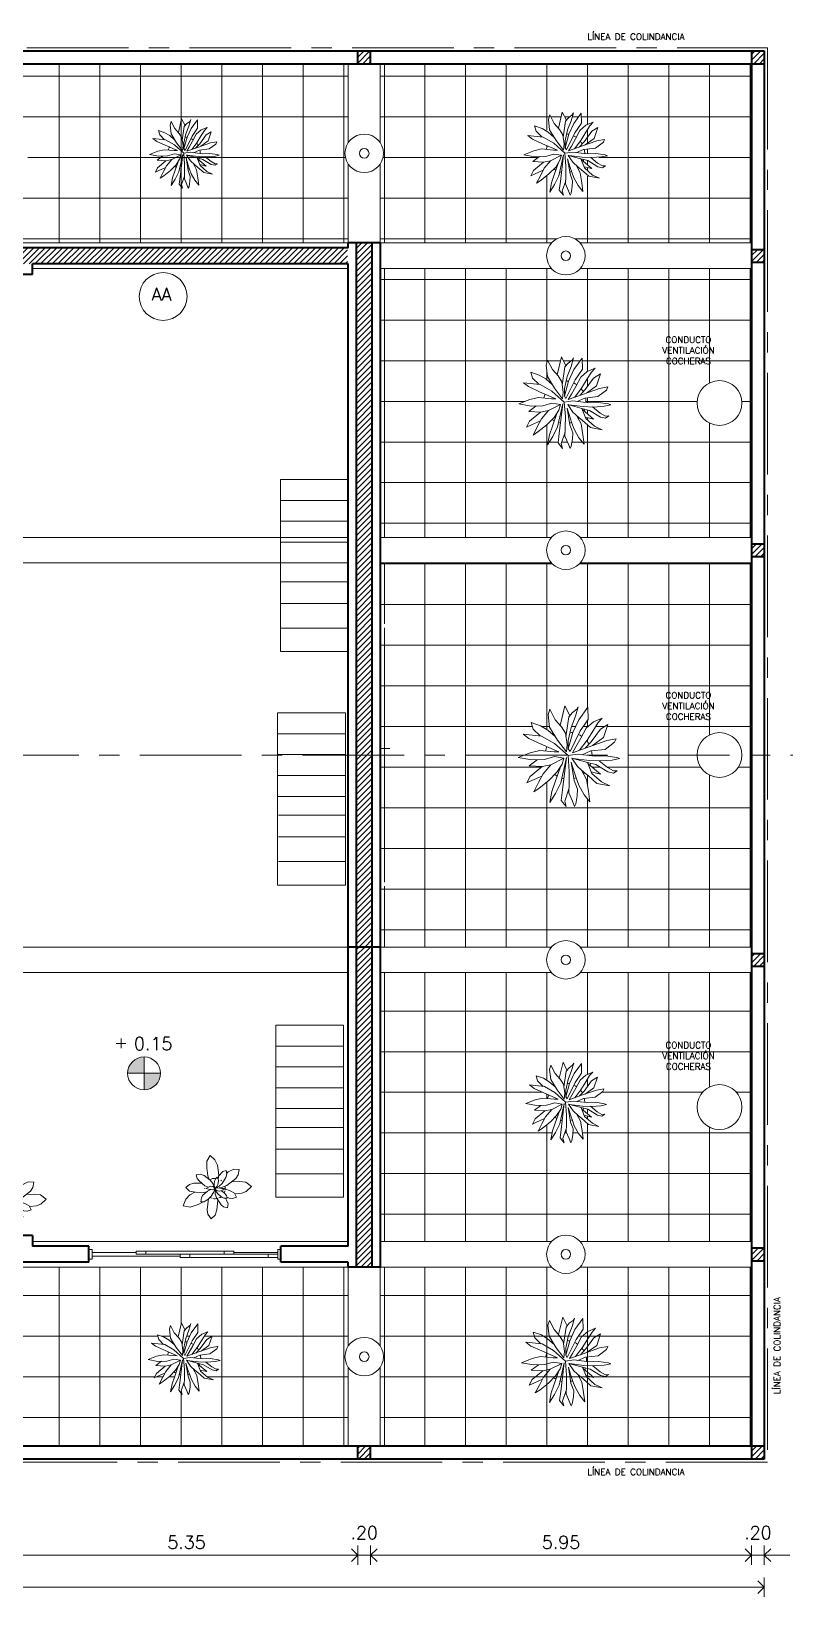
# Model space of a CAD drawing. Extents: x 1018 to 1352, y -109 to 184.
# Drawn here: x 1063.2 to 1075.09, y 104.59 to 129.05 of the extents above; entities that cross this region are included whole.
import ezdxf

# ---------------------------------------------------------------- set-up
doc = ezdxf.new("R2010")
doc.units = 0
doc.header["$LTSCALE"] = 0.5
doc.linetypes.add('CENTER', pattern=[50.8, 31.75, -6.35, 6.35, -6.35])
doc.layers.get('0').update_dxf_attribs({"linetype": 'CONTINUOUS'})
doc.layers.get('Defpoints').update_dxf_attribs({"linetype": 'CONTINUOUS'})
for name, color, linetype, lineweight in [('Acotaciones', 9, 'CONTINUOUS', 9), ('Carpintería', 55, 'CONTINUOUS', 20), ('Detalles .05', 243, 'CONTINUOUS', 5), ('Detalles 01', 8, 'CONTINUOUS', 9), ('Equipamiento fijo', 31, 'CONTINUOUS', 13), ('Muros corte', 7, 'CONTINUOUS', 40), ('Pisos', 252, 'CONTINUOUS', 18), ('Punta 01', 6, 'CONTINUOUS', 9), ('Punta 015', 64, 'CONTINUOUS', 13), ('Punta 02', 11, 'CONTINUOUS', 20), ('Tratamiento pisos', 251, 'CONTINUOUS', 9), ('Vidrios', 147, 'CONTINUOUS', 13)]:
    doc.layers.add(name, color=color, linetype=linetype, lineweight=lineweight)
doc.styles.add('Texto 1 mm', font='simplex.shx', dxfattribs={"height": 0.1})
doc.styles.add('Texto 2 mm', font='simplex.shx', dxfattribs={"height": 0.2})
doc.dimstyles.new('Primera línea', dxfattribs={"dimscale": 0, "dimtxt": 0.2, "dimasz": 0.2, "dimexe": 0.15, "dimexo": 0, "dimgap": 0.1, "dimtad": 1, "dimzin": 4, "dimdsep": 46, "dimtxsty": 'Texto 2 mm', "dimblk": 'OPEN90', "dimcen": 2.5, "dimclrd": 256, "dimclre": 256, "dimclrt": 256, "dimadec": 0, "dimazin": 0, "dimtfac": 1, "dimtmove": 2, "dimatfit": 3, "dimldrblk": 'OPEN90', "dimfxl": 1, "dimtolj": 1, "dimtzin": 0, "dimlwd": -1, "dimlwe": -1, "dimarcsym": 0})
doc.dimstyles.new('Segunda línea', dxfattribs={"dimscale": 0, "dimtxt": 0.2, "dimasz": 0.2, "dimexe": 0.15, "dimexo": 0.5, "dimgap": 0.1, "dimtad": 1, "dimzin": 4, "dimdsep": 46, "dimtxsty": 'Texto 2 mm', "dimblk": 'OPEN90', "dimcen": 2.5, "dimclrd": 256, "dimclre": 256, "dimclrt": 256, "dimadec": 0, "dimazin": 0, "dimtfac": 1, "dimtmove": 2, "dimatfit": 3, "dimldrblk": 'OPEN90', "dimfxl": 1, "dimtolj": 1, "dimtzin": 0, "dimlwd": -1, "dimlwe": -1, "dimarcsym": 0})
pattern_1 = [(0, (10.8031, -2.4661), (0, 0.635), []), (90, (10.8031, -2.4661), (-0.635, 4e-17), [])]
pattern_2 = [(45, (10.88055, -3.54249), (-0.0449012806, 0.0449012806), [])]
pattern_3 = [(0, (10.8031, -2.4661), (1e-16, 0.635), []), (90, (10.8031, -2.4661), (-0.635, 2e-16), [])]

# ---------------------------------------------------------------- blocks, each defined once
blk = doc.blocks.new('_Open90')
at = {"color": 0, "linetype": 'ByBlock', "lineweight": -2}
for p, q in [((0, 0), (-1, 0)), ((-0.5, 0.5), (0, 0)), ((0, 0), (-0.5, -0.5))]:
    blk.add_line(p, q, dxfattribs=at)
blk = doc.blocks.new('*D204')
at = {"layer": 'Acotaciones', "transparency": 16777216}
for p, q in [((1062.949, 105.389), (1062.949, 105.089)), ((1063.149, 105.239), (1068.099, 105.239)), ((1068.299, 105.389), (1068.299, 105.089))]:
    blk.add_line(p, q, dxfattribs=at)
at = {"layer": 'Defpoints', "color": 0, "transparency": 16777216}
for p in [(1062.949, 105.389), (1068.299, 105.389), (1068.299, 105.239)]:
    blk.add_point(p, dxfattribs=at)
at = {"layer": 'Acotaciones', "transparency": 16777216, "xscale": 0.2, "yscale": 0.2, "zscale": 0.2, "rotation": 180}
blk.add_blockref('_Open90', (1062.949, 105.239), dxfattribs=at)
at = {"layer": 'Acotaciones', "transparency": 16777216, "xscale": 0.2, "yscale": 0.2, "zscale": 0.2}
blk.add_blockref('_Open90', (1068.299, 105.239), dxfattribs=at)
at = {"layer": 'Acotaciones', "transparency": 16777216, "insert": (1065.624, 105.439), "char_height": 0.2, "attachment_point": 5, "style": 'Texto 2 mm'}
blk.add_mtext('\\A1;5.35', dxfattribs=at)
blk = doc.blocks.new('*D205')
at = {"layer": 'Acotaciones', "transparency": 16777216}
for p, q in [((1068.499, 105.389), (1068.499, 105.089)), ((1068.699, 105.239), (1074.249, 105.239)), ((1074.449, 105.389), (1074.449, 105.089))]:
    blk.add_line(p, q, dxfattribs=at)
at = {"layer": 'Defpoints', "color": 0, "transparency": 16777216}
for p in [(1068.499, 105.389), (1074.449, 105.389), (1074.449, 105.239)]:
    blk.add_point(p, dxfattribs=at)
at = {"layer": 'Acotaciones', "transparency": 16777216, "xscale": 0.2, "yscale": 0.2, "zscale": 0.2, "rotation": 180}
blk.add_blockref('_Open90', (1068.499, 105.239), dxfattribs=at)
at = {"layer": 'Acotaciones', "transparency": 16777216, "xscale": 0.2, "yscale": 0.2, "zscale": 0.2}
blk.add_blockref('_Open90', (1074.449, 105.239), dxfattribs=at)
at = {"layer": 'Acotaciones', "transparency": 16777216, "insert": (1071.474, 105.439), "char_height": 0.2, "attachment_point": 5, "style": 'Texto 2 mm'}
blk.add_mtext('\\A1;5.95', dxfattribs=at)
blk = doc.blocks.new('*D207')
at = {"layer": 'Acotaciones', "transparency": 16777216}
for p, q in [((1032.649, 104.889), (1032.649, 104.589)), ((1032.849, 104.739), (1074.449, 104.739)), ((1074.649, 104.889), (1074.649, 104.589))]:
    blk.add_line(p, q, dxfattribs=at)
at = {"layer": 'Defpoints', "color": 0, "transparency": 16777216}
for p in [(1032.649, 105.389), (1074.649, 105.389), (1074.649, 104.739)]:
    blk.add_point(p, dxfattribs=at)
at = {"layer": 'Acotaciones', "transparency": 16777216, "xscale": 0.2, "yscale": 0.2, "zscale": 0.2, "rotation": 180}
blk.add_blockref('_Open90', (1032.649, 104.739), dxfattribs=at)
at = {"layer": 'Acotaciones', "transparency": 16777216, "xscale": 0.2, "yscale": 0.2, "zscale": 0.2}
blk.add_blockref('_Open90', (1074.649, 104.739), dxfattribs=at)
at = {"layer": 'Acotaciones', "transparency": 16777216, "insert": (1053.649, 104.939), "char_height": 0.2, "attachment_point": 5, "style": 'Texto 2 mm'}
blk.add_mtext('\\A1;42.00', dxfattribs=at)
blk = doc.blocks.new('Planta 1')
for p, q in [((-0.039, 0.64), (-0.099, 0.388)), ((0.024, 0.515), (-0.039, 0.64)), ((0.132, 0.627), (0.097, 0.506)), ((0.113, 0.595), (0.132, 0.627)), ((0.137, 0.461), (0.254, 0.622)), ((0.254, 0.622), (0.257, 0.466)), ((-0.35, 0.384), (-0.47, 0.424)), ((-0.47, 0.424), (-0.446, 0.342)), ((-0.233, 0.595), (-0.254, 0.525)), ((-0.254, 0.525), (-0.236, 0.364)), ((-0.166, 0.461), (-0.233, 0.595)), ((-0.084, 0.372), (-0.166, 0.461)), ((-0.027, 0.244), (0.009, 0.498)), ((0.009, 0.498), (0.057, 0.553)), ((0.097, 0.506), (0.041, 0.362)), ((0.057, 0.553), (0.113, 0.595)), ((0.063, 0.299), (0.137, 0.461)), ((0.257, 0.466), (0.156, 0.317)), ((0.326, 0.436), (0.233, 0.354)), ((0.438, 0.481), (0.326, 0.436)), ((0.326, 0.329), (0.387, 0.426)), ((0.387, 0.426), (0.438, 0.481)), ((0.512, 0.401), (0.416, 0.342)), ((0.456, 0.232), (0.512, 0.401)), ((-0.337, 0.252), (-0.574, 0.277)), ((-0.574, 0.277), (-0.502, 0.222)), ((-0.502, 0.222), (-0.345, 0.15)), ((-0.446, 0.342), (-0.358, 0.254)), ((-0.259, 0.329), (-0.35, 0.384)), ((-0.172, 0.158), (-0.337, 0.252)), ((-0.164, 0.246), (-0.259, 0.329)), ((-0.236, 0.364), (-0.134, 0.198)), ((-0.033, 0.287), (-0.084, 0.372)), ((-0.012, 0.145), (-0.033, 0.287)), ((0.041, 0.362), (0.004, 0.193)), ((0.004, 0.087), (0.063, 0.299)), ((0.156, 0.317), (0.026, 0.055)), ((0.164, 0.225), (0.102, 0.113)), ((0.233, 0.354), (0.164, 0.225)), ((0.246, 0.198), (0.326, 0.329)), ((0.416, 0.342), (0.297, 0.18)), ((0.315, 0.131), (0.456, 0.232)), ((0.616, 0.217), (0.496, 0.195)), ((0.597, 0.173), (0.616, 0.217)), ((-0.483, 0.039), (-0.637, -0.021)), ((-0.361, 0.068), (-0.483, 0.039)), ((-0.177, 0.051), (-0.361, 0.068)), ((-0.345, 0.15), (-0.116, 0.05)), ((-0.116, 0.05), (-0.177, 0.051)), ((0.002, 0.002), (-0.172, 0.158)), ((-0.134, 0.198), (-0.021, 0.051)), ((-0.021, 0.051), (-0.012, 0.145)), ((0.002, 0.002), (0.121, 0.019)), ((0.017, -0.2), (0.002, 0.002)), ((0.004, 0.193), (0.004, 0.087)), ((0.026, 0.055), (0.004, 0.087)), ((0.102, 0.113), (0.058, 0.039)), ((0.257, 0.111), (0.058, 0.039)), ((0.121, 0.019), (0.347, -0.006)), ((0.149, 0.072), (0.246, 0.198)), ((0.182, 0.012), (0.291, 0.061)), ((0.297, 0.18), (0.22, 0.096)), ((0.496, 0.195), (0.257, 0.111)), ((0.291, 0.061), (0.475, 0.081)), ((0.475, 0.081), (0.597, 0.173)), ((-0.637, -0.021), (-0.464, -0.053)), ((-0.394, -0.051), (-0.496, -0.128)), ((-0.496, -0.128), (-0.331, -0.138)), ((-0.331, -0.138), (-0.486, -0.267)), ((-0.464, -0.053), (-0.302, -0.048)), ((-0.331, -0.138), (-0.22, -0.115)), ((-0.22, -0.115), (-0.318, -0.232)), ((-0.302, -0.048), (-0.172, -0.011)), ((-0.053, -0.03), (-0.22, -0.115)), ((-0.172, -0.011), (-0.053, -0.03)), ((-0.097, -0.141), (-0.164, -0.334)), ((-0.142, -0.212), (-0.076, -0.108)), ((-0.092, -0.346), (-0.019, -0.022)), ((-0.076, -0.108), (-0.053, -0.03)), ((-0.068, -0.438), (-0.019, -0.022)), ((0.015, -0.354), (0.017, -0.2)), ((0.043, -0.084), (0.081, -0.319)), ((0.084, -0.22), (0.043, -0.084)), ((0.051, -0.031), (0.249, -0.086)), ((0.124, -0.138), (0.051, -0.031)), ((0.27, -0.061), (0.062, -0.034)), ((0.209, -0.215), (0.124, -0.138)), ((0.174, -0.184), (0.238, -0.304)), ((0.249, -0.086), (0.307, -0.227)), ((0.358, -0.113), (0.249, -0.086)), ((0.257, -0.103), (0.416, -0.237)), ((0.414, -0.066), (0.27, -0.061)), ((0.347, -0.006), (0.48, -0.001)), ((0.512, -0.207), (0.358, -0.113)), ((0.401, -0.065), (0.507, -0.153)), ((0.566, -0.056), (0.414, -0.066)), ((0.48, -0.001), (0.627, -0.023)), ((0.507, -0.153), (0.584, -0.195)), ((0.659, -0.036), (0.566, -0.056)), ((0.584, -0.195), (0.629, -0.192)), ((0.629, -0.192), (0.584, -0.222)), ((0.627, -0.023), (0.659, -0.036)), ((-0.486, -0.267), (-0.528, -0.349)), ((-0.528, -0.349), (-0.462, -0.317)), ((-0.462, -0.317), (-0.334, -0.262)), ((-0.374, -0.336), (-0.438, -0.461)), ((-0.318, -0.232), (-0.374, -0.336)), ((-0.369, -0.416), (-0.246, -0.317)), ((-0.246, -0.317), (-0.142, -0.212)), ((-0.164, -0.334), (-0.206, -0.458)), ((-0.161, -0.483), (-0.092, -0.346)), ((0.012, -0.475), (0.015, -0.354)), ((0.081, -0.319), (0.121, -0.428)), ((0.11, -0.294), (0.084, -0.22)), ((0.14, -0.379), (0.11, -0.294)), ((0.209, -0.5), (0.14, -0.379)), ((0.259, -0.254), (0.209, -0.215)), ((0.238, -0.304), (0.265, -0.456)), ((0.371, -0.356), (0.259, -0.254)), ((0.416, -0.237), (0.299, -0.208)), ((0.307, -0.227), (0.43, -0.336)), ((0.536, -0.386), (0.371, -0.356)), ((0.43, -0.336), (0.536, -0.386)), ((0.584, -0.222), (0.512, -0.207)), ((-0.438, -0.461), (-0.369, -0.416)), ((-0.206, -0.458), (-0.233, -0.6)), ((-0.233, -0.6), (-0.161, -0.483)), ((-0.086, -0.572), (-0.068, -0.438)), ((-0.023, -0.649), (-0.086, -0.572)), ((0.013, -0.425), (-0.041, -0.58)), ((-0.041, -0.58), (-0.023, -0.649)), ((0.057, -0.582), (0.012, -0.475)), ((0.084, -0.649), (0.057, -0.582)), ((0.116, -0.515), (0.1, -0.617)), ((0.121, -0.428), (0.116, -0.515)), ((0.281, -0.59), (0.209, -0.5)), ((0.265, -0.456), (0.281, -0.59)), ((0.1, -0.617), (0.084, -0.649))]:
    blk.add_line(p, q)
at = {"layer": 'Detalles .05'}
for start, end in [(125.0386, 125.0807), (79.6774, 86.207), (55.7777, 65.1238), (157.2574, 168.4231), (29.6412, 39.1255), (359.4429, 11.7162), (335.4998, 341.0401), (233.5733, 240.8096), (253.2847, 258.683), (283.2227, 289.1148), (309.5647, 313.1025)]:
    blk.add_arc((0.008, 0.001), 0.3, start, end, dxfattribs=at)
blk = doc.blocks.new('Plant1')
for p, q in [((-4.94, 10.5), (-5.47, 8.7)), ((-5.47, 8.7), (-5.1, 7.19)), ((-3.11, 9.8), (-4.94, 10.5)), ((-1.65, 8.27), (-3.11, 9.8)), ((-0.15, 4.91), (-1.65, 8.27)), ((1.24, 11.02), (-0.18, 7.33)), ((2.94, 14.02), (1.24, 11.02)), ((5.75, 15.65), (2.94, 14.02)), ((4.8, 4.93), (6.67, 9.74)), ((6.8, 12.64), (5.75, 15.65)), ((6.67, 9.74), (6.8, 12.64)), ((-15.39, 2.27), (-18.09, -0.04)), ((-12.63, 3.17), (-15.39, 2.27)), ((-9.66, 3.14), (-12.63, 3.17)), ((-10.15, 7.82), (-12.56, 7.25)), ((-12.56, 7.25), (-11.81, 4.91)), ((-11.81, 4.91), (-9.42, 2.94)), ((-8.01, 7.41), (-10.15, 7.82)), ((-9.42, 2.94), (-5.88, 0.9)), ((-4.41, 5.37), (-8.01, 7.41)), ((-3.93, 0.56), (-7.13, -0.21)), ((-5.88, 0.9), (-4.34, 0.46)), ((-5.1, 7.19), (-3.73, 3.58)), ((-2.06, 0.5), (-3.93, 0.56)), ((-2.48, 2.2), (-3.75, 2.12)), ((-3.75, 2.12), (-2.91, 1.21)), ((-3.73, 3.58), (-2.59, 2.19)), ((-2.91, 1.21), (-1.29, 0)), ((-1.34, 2), (-2.48, 2.2)), ((-1.9, 0.46), (-2.06, 0.5)), ((-0.39, 1.34), (-1.34, 2)), ((-0.56, -0.12), (-0.19, 0)), ((-0.12, 0.81), (-0.39, 1.34)), ((-0.18, 7.33), (-0.36, 5.38)), ((-0.19, 0), (-0.12, 0.06)), ((0.25, 2.69), (-0.15, 4.91)), ((-0.06, 0.25), (-0.12, 0.81)), ((-0.12, 0.06), (-0.06, 0.25)), ((-0.11, 0.67), (0.06, 0.81)), ((0.06, 0.81), (0.25, 2.69)), ((0.31, 1.31), (0.12, 0.38)), ((0.12, 0.38), (0.19, 0.25)), ((0.19, 0.25), (0.38, 0.19)), ((0.73, 2.26), (0.31, 1.31)), ((0.38, 0.19), (1.25, 0.44)), ((0.47, 0.22), (0.69, 0)), ((0.69, 0), (2.44, 0)), ((1.6, 3.31), (0.73, 2.26)), ((1.25, 0.44), (2.18, 1.1)), ((2.74, 4.3), (1.6, 3.31)), ((2.18, 1.1), (3.4, 2.61)), ((2.44, 0), (4.43, 0.51)), ((3.75, 4.5), (2.74, 4.3)), ((3.4, 2.61), (3.75, 3.44)), ((3.75, 3.45), (4.8, 4.93)), ((3.75, 3.44), (3.75, 4.5)), ((4.43, 0.51), (7.5, 2.24)), ((7.53, 5.66), (4.58, 4.62)), ((7.5, 2.24), (8.7, 3.64)), ((9.19, 5.31), (7.53, 5.66)), ((8.7, 3.64), (9.19, 5.31)), ((8.78, 3.92), (9.84, 4.12)), ((9.84, 4.12), (12.89, 4.12)), ((13.53, 0.5), (11.66, -0.54)), ((12.89, 4.12), (15.19, 2.69)), ((15.19, 2.69), (13.53, 0.5)), ((-18.09, -0.04), (-15.37, -2.32)), ((-15.37, -2.32), (-11.22, -3.04)), ((-11.22, -3.04), (-8.38, -3)), ((-8.2, -0.91), (-9.38, -2.5)), ((-9.38, -2.5), (-7.87, -3.25)), ((-8.45, -7.47), (-9.18, -9.67)), ((-5.18, -2.97), (-8.45, -7.47)), ((-7.13, -0.21), (-8.2, -0.91)), ((-7.87, -3.25), (-5.44, -3.05)), ((-5.44, -3.05), (-3.38, -2.45)), ((-4.21, -9.77), (-1.41, -5.8)), ((-3.38, -2.45), (-1.56, -1.44)), ((-1.56, -1.44), (-0.5, -0.38)), ((-1.12, -2.44), (-1.55, -4.42)), ((-1.55, -4.42), (-1.12, -8.67)), ((-1.29, 0), (-0.56, -0.12)), ((-0.38, -0.81), (-1.12, -2.44)), ((-0.31, -0.5), (-0.59, -0.46)), ((-0.5, -0.38), (-0.5, -0.12)), ((0.06, -0.62), (-0.38, -0.81)), ((-0.26, -0.76), (-0.31, -0.5)), ((-0.19, -1.81), (-0.07, -0.68)), ((0.01, -3.25), (-0.19, -1.81)), ((0.12, -0.12), (0, -0.44)), ((0, -0.44), (0.12, -1)), ((1.03, -5.66), (0.01, -3.25)), ((0.56, -0.06), (0.12, -0.12)), ((0.12, -1), (0.45, -1.59)), ((0.45, -1.59), (1.43, -2.3)), ((1.53, -0.38), (0.56, -0.06)), ((1.72, -6.45), (1.03, -5.66)), ((1.43, -2.3), (2.56, -2.56)), ((3.06, -1.61), (1.53, -0.38)), ((3.06, -7.12), (1.72, -6.45)), ((3.19, -1.19), (2.01, -0.77)), ((2.38, -1), (2.23, -0.95)), ((2.32, -2.51), (3.05, -4.05)), ((2.39, -7.87), (2.32, -6.75)), ((4.2, -2.28), (2.38, -1)), ((2.56, -2.56), (3.88, -2.56)), ((3.05, -4.05), (3.43, -5.82)), ((3.88, -2.56), (3.06, -1.61)), ((3.43, -5.82), (3.06, -7.12)), ((6, -1.48), (3.19, -1.19)), ((3.19, -6.68), (4.04, -7.69)), ((4.04, -7.69), (5.41, -8.56)), ((6.42, -4.94), (4.2, -2.28)), ((11.66, -0.54), (6, -1.48)), ((7.5, -6.71), (6.42, -4.94)), ((7.5, -8.88), (7.5, -6.71)), ((7.5, -6.98), (10.72, -8.45)), ((9.02, -0.98), (12.56, -2.76)), ((12.56, -2.76), (15.17, -4.6)), ((13.06, -8.78), (16.61, -7.77)), ((15.17, -4.6), (16.61, -7.77)), ((-9.18, -9.67), (-8.88, -12.44)), ((-8.88, -12.44), (-6.25, -11.82)), ((-6.25, -11.82), (-4.21, -9.77)), ((-1.12, -8.67), (-0.57, -10.07)), ((-0.57, -10.07), (1, -11.56)), ((1, -11.56), (2.25, -9.87)), ((2.25, -9.87), (2.39, -7.87)), ((5.41, -8.56), (7.5, -8.88)), ((10.72, -8.45), (13.06, -8.78))]:
    blk.add_line(p, q)
for start, end in [(172.43452, 176.92959), (149.2581, 153.75318), (57.15823, 93.20406), (21.26532, 25.7604), (212.14229, 223.57709), (229.81785, 257.66371), (265.28479, 278.74986), (306.65509, 316.41797), (323.02824, 344.4965)]:
    blk.add_arc((0, 0), 5.12, start, end)

msp = doc.modelspace()

# ---------------------------------------------------------------- hatches: boundary and pattern name
at = {"layer": 'Detalles 01'}
h = msp.add_hatch(dxfattribs=at)
h.set_pattern_fill('ANSI31', color=256, scale=0.02, style=0)
h.set_pattern_definition(pattern_2)
h.paths.add_polyline_path([(1068.299, 128.739), (1068.299, 128.539), (1068.499, 128.539), (1068.499, 128.739)])
h = msp.add_hatch(dxfattribs=at)
h.set_pattern_fill('ANSI31', color=256, scale=0.02, style=0)
h.set_pattern_definition(pattern_2)
h.paths.add_polyline_path([(1074.449, 128.539), (1074.649, 128.539), (1074.649, 128.739), (1074.449, 128.739)])
h = msp.add_hatch(dxfattribs=at)
h.set_pattern_fill('ANSI31', color=256, scale=0.02, style=0)
h.set_pattern_definition(pattern_2)
h.paths.add_polyline_path([(1068.519, 125.739), (1068.279, 125.739), (1068.279, 114.739), (1068.519, 114.739)])
h = msp.add_hatch(dxfattribs=at)
h.set_pattern_fill('ANSI31', color=256, scale=0.02, style=0)
h.set_pattern_definition([(45, (1066.66415, 125.860195), (-0.0449013, 0.0449013), [])])
h.paths.add_polyline_path([(1068.14, 125.66), (1063.049, 125.66), (1063.049, 125.414), (1068.14, 125.414)])
h = msp.add_hatch(dxfattribs=at)
h.set_pattern_fill('ANSI31', color=256, scale=0.02, style=0)
h.set_pattern_definition(pattern_2)
h.paths.add_polyline_path([(1074.449, 125.439), (1074.649, 125.439), (1074.649, 125.639), (1074.449, 125.639)])
h = msp.add_hatch(dxfattribs=at)
h.set_pattern_fill('ANSI31', color=256, scale=0.02, style=0)
h.set_pattern_definition(pattern_2)
h.paths.add_polyline_path([(1074.649, 120.839), (1074.649, 121.039), (1074.449, 121.039), (1074.449, 120.839)])
h = msp.add_hatch(dxfattribs=at)
h.set_pattern_fill('ANSI31', color=256, scale=0.02, style=0)
h.set_pattern_definition(pattern_2)
h.paths.add_polyline_path([(1068.519, 114.739), (1068.279, 114.739), (1068.279, 109.739), (1068.519, 109.739)])
h = msp.add_hatch(dxfattribs=at)
h.set_pattern_fill('ANSI31', color=256, scale=0.02, style=0)
h.set_pattern_definition(pattern_2)
h.paths.add_polyline_path([(1074.649, 114.639), (1074.449, 114.639), (1074.449, 114.439), (1074.649, 114.439)])
h = msp.add_hatch(dxfattribs=at)
h.set_pattern_fill('ANSI31', color=256, scale=0.02, style=0)
h.set_pattern_definition([(45, (10.8031, -5.668977), (-0.0449012806, 0.0449012806), [])])
h.paths.add_polyline_path([(1074.649, 110.039), (1074.449, 110.039), (1074.449, 109.839), (1074.649, 109.839)])
h = msp.add_hatch(dxfattribs=at)
h.set_pattern_fill('ANSI31', color=256, scale=0.02, style=0)
h.set_pattern_definition(pattern_2)
h.paths.add_polyline_path([(1068.499, 106.939), (1068.299, 106.939), (1068.299, 106.739), (1068.499, 106.739)])
h = msp.add_hatch(dxfattribs=at)
h.set_pattern_fill('ANSI31', color=256, scale=0.02, style=0)
h.set_pattern_definition(pattern_2)
h.paths.add_polyline_path([(1074.449, 106.739), (1074.649, 106.739), (1074.649, 106.939), (1074.449, 106.939)])
at = {"layer": 'Tratamiento pisos'}
h = msp.add_hatch(dxfattribs=at)
h.set_pattern_fill('NET,_O', color=256, scale=0.2)
h.set_pattern_definition(pattern_3)
h.paths.add_polyline_path([(1063.049, 126.904), (1063.049, 125.739), (1068.149, 125.739), (1068.149, 126.973, -0.147477), (1068.099, 127.139, -0.147477), (1068.149, 127.305), (1068.149, 128.539), (1063.049, 128.539), (1063.049, 127.351, -0.213422), (1063.149, 127.127, -0.213422)])
h.paths.add_polyline_path([(1065.688, 127.371), (1065.796, 127.53), (1065.794, 127.662), (1065.696, 127.526), (1065.633, 127.391), (1065.632, 127.388, -0.058012)], flags=16)
h = msp.add_hatch(dxfattribs=at)
h.set_pattern_fill('NET,_O', color=256, scale=0.2)
h.set_pattern_definition(pattern_3)
h.paths.add_polyline_path([(1068.649, 128.539), (1068.649, 127.305, -0.147477), (1068.699, 127.139, -0.147477), (1068.649, 126.973), (1068.649, 125.739), (1071.325, 125.739, -0.447214), (1071.772, 125.739), (1074.449, 125.739), (1074.449, 128.539)])
h.paths.add_polyline_path([(1071.172, 127.396), (1071.083, 127.484), (1071.059, 127.566), (1071.297, 127.487), (1071.276, 127.669), (1071.298, 127.739), (1071.365, 127.604), (1071.433, 127.53), (1071.494, 127.784), (1071.552, 127.667), (1071.647, 127.739), (1071.665, 127.771), (1071.63, 127.649), (1071.574, 127.504), (1071.561, 127.442, -0.028046), (1071.594, 127.438), (1071.671, 127.604), (1071.789, 127.766), (1071.792, 127.551), (1071.974, 127.624), (1071.923, 127.569), (1071.861, 127.471), (1071.776, 127.33, -0.119282), (1071.837, 127.202), (1072.011, 127.221), (1072.135, 127.313), (1072.154, 127.358), (1072.033, 127.336), (1071.818, 127.26, -0.104678), (1071.843, 127.137), (1071.883, 127.133), (1072.099, 127.141), (1072.197, 127.103), (1071.962, 127.053), (1072.044, 126.985), (1072.121, 126.943), (1072.167, 126.945), (1072.098, 126.9), (1071.893, 127.025), (1071.827, 127.042, -0.024179), (1071.816, 127.015), (1071.952, 126.9), (1071.834, 126.93), (1071.842, 126.91), (1071.966, 126.8), (1072.073, 126.75), (1071.778, 126.803), (1071.799, 126.68), (1071.816, 126.545), (1071.657, 126.742), (1071.649, 126.62), (1071.625, 126.465), (1071.59, 126.552), (1071.536, 126.682), (1071.491, 126.555), (1071.51, 126.485), (1071.37, 126.653), (1071.298, 126.535), (1071.325, 126.677), (1071.368, 126.803), (1071.393, 126.876, -0.031585), (1071.361, 126.897), (1071.284, 126.82), (1071.081, 126.655), (1071.194, 126.874), (1071.067, 126.82), (1071, 126.788), (1071.043, 126.87), (1071.199, 127), (1071.032, 127.01), (1071.119, 127.075), (1070.89, 127.118), (1071.132, 127.212), (1071.244, 127.201, -0.048758), (1071.262, 127.257), (1071.185, 127.291), (1070.893, 127.425)], flags=16)
h = msp.add_hatch(dxfattribs=at)
h.set_pattern_fill('NET,_O', color=256, scale=0.2)
h.set_pattern_definition(pattern_1)
h.paths.add_polyline_path([(1068.649, 125.339), (1068.649, 121.139), (1071.325, 121.139, -0.447214), (1071.772, 121.139), (1074.449, 121.139), (1074.449, 125.339), (1071.772, 125.339, -0.447214), (1071.325, 125.339)])
h.paths.add_polyline_path([(1070.886, 123.556), (1071.126, 123.531), (1071.028, 123.628), (1071.001, 123.719), (1071.134, 123.675), (1071.235, 123.614), (1071.34, 123.523, -0.000184), (1071.34, 123.523), (1071.261, 123.653), (1071.241, 123.832), (1071.264, 123.909), (1071.338, 123.76), (1071.413, 123.679), (1071.48, 123.958), (1071.549, 123.82), (1071.586, 123.862), (1071.648, 123.909), (1071.668, 123.945), (1071.63, 123.81), (1071.568, 123.65), (1071.553, 123.582, -0.028046), (1071.59, 123.578), (1071.674, 123.76), (1071.804, 123.939), (1071.807, 123.766), (1071.695, 123.6), (1071.671, 123.552, -0.040803), (1071.718, 123.526), (1071.78, 123.642), (1071.884, 123.733), (1072.008, 123.782), (1071.952, 123.722), (1071.884, 123.614), (1071.795, 123.468), (1071.789, 123.46, -0.041407), (1071.82, 123.415), (1071.851, 123.449), (1071.984, 123.628), (1072.09, 123.694), (1072.028, 123.507), (1071.872, 123.395), (1072.073, 123.465), (1072.205, 123.49), (1072.185, 123.441), (1072.049, 123.339), (1071.857, 123.318, -0.053604), (1071.864, 123.247), (1071.907, 123.242), (1072.055, 123.248), (1072.217, 123.223), (1072.253, 123.209), (1072.149, 123.187), (1071.981, 123.176), (1071.967, 123.177), (1072.084, 123.08), (1072.17, 123.033), (1072.22, 123.036), (1072.17, 123.003), (1072.09, 123.019), (1071.919, 123.124), (1071.846, 123.142, -0.024179), (1071.834, 123.113), (1071.984, 122.986), (1071.854, 123.019), (1071.863, 122.997), (1071.999, 122.876), (1072.117, 122.821), (1071.934, 122.854), (1071.81, 122.967), (1071.758, 123.008, -0.015438), (1071.743, 122.994), (1071.786, 122.912), (1071.816, 122.744), (1071.834, 122.595), (1071.754, 122.694), (1071.677, 122.829), (1071.645, 122.923), (1071.64, 122.936, -0.025715), (1071.607, 122.927), (1071.612, 122.895), (1071.657, 122.774), (1071.651, 122.678), (1071.633, 122.565), (1071.615, 122.529), (1071.586, 122.603), (1071.536, 122.722), (1071.537, 122.778), (1071.477, 122.606), (1071.497, 122.529), (1071.426, 122.614), (1071.447, 122.763), (1071.466, 122.924, -0.023559), (1071.435, 122.932), (1071.421, 122.865), (1071.344, 122.714), (1071.264, 122.584), (1071.294, 122.741), (1071.341, 122.879), (1071.369, 122.96, -0.031585), (1071.334, 122.983), (1071.249, 122.898), (1071.114, 122.788), (1071.037, 122.738), (1071.108, 122.876), (1071.152, 122.959), (1071.01, 122.898), (1070.937, 122.862), (1070.984, 122.953), (1071.155, 123.096), (1070.972, 123.107), (1071.086, 123.193), (1071.007, 123.19), (1070.816, 123.226), (1070.987, 123.292), (1071.122, 123.325), (1071.205, 123.317, -0.048758), (1071.224, 123.379), (1071.14, 123.416), (1070.966, 123.496)], flags=16)
h.paths.add_polyline_path([(1074.299, 123.239, -1), (1073.599, 123.239, -1)], flags=16)
h = msp.add_hatch(dxfattribs=at)
h.set_pattern_fill('NET,_O', color=256, scale=0.2)
h.set_pattern_definition(pattern_1)
h.paths.add_polyline_path([(1074.449, 120.739), (1071.772, 120.739, -0.447214), (1071.325, 120.739), (1068.649, 120.739), (1068.649, 119.786), (1069.282, 119.786), (1069.282, 119.726, -0.308239), (1068.649, 118.913), (1068.649, 117.739), (1070.9, 117.739), (1070.993, 117.775), (1071.142, 117.811), (1071.233, 117.802, -0.048758), (1071.254, 117.87), (1071.162, 117.911), (1070.97, 117.999), (1070.882, 118.066), (1071.146, 118.038), (1071.038, 118.144), (1071.009, 118.244), (1071.155, 118.196), (1071.266, 118.129), (1071.381, 118.028, -0.000184), (1071.382, 118.029), (1071.295, 118.172), (1071.272, 118.368), (1071.298, 118.453), (1071.379, 118.29), (1071.462, 118.2), (1071.535, 118.508), (1071.611, 118.355), (1071.652, 118.402), (1071.72, 118.453), (1071.743, 118.493), (1071.7, 118.344), (1071.632, 118.169), (1071.616, 118.094, -0.028046), (1071.657, 118.089), (1071.749, 118.29), (1071.892, 118.487), (1071.895, 118.296), (1071.772, 118.114), (1071.746, 118.061, -0.040803), (1071.797, 118.032), (1071.866, 118.159), (1071.98, 118.259), (1072.116, 118.314), (1072.054, 118.247), (1071.98, 118.129), (1071.882, 117.969), (1071.875, 117.96, -0.041407), (1071.91, 117.91), (1071.944, 117.947), (1072.09, 118.144), (1072.207, 118.217), (1072.139, 118.011), (1071.966, 117.888), (1072.187, 117.966), (1072.333, 117.993), (1072.311, 117.938), (1072.161, 117.826), (1071.95, 117.803, -0.044317), (1071.957, 117.739), (1073.599, 117.739, -1), (1074.299, 117.739), (1074.449, 117.739)])
h.paths.add_polyline_path([(1069.282, 119.726), (1068.649, 119.726), (1068.649, 118.913, 0.308239)], flags=16)
h.paths.add_polyline_path([(1074.449, 117.739), (1074.299, 117.739, -1), (1073.599, 117.739), (1071.957, 117.739, -0.009265), (1071.958, 117.725), (1072.006, 117.72), (1072.168, 117.726), (1072.346, 117.699), (1072.385, 117.684), (1072.272, 117.66), (1072.087, 117.647), (1072.071, 117.648), (1072.2, 117.541), (1072.294, 117.49), (1072.35, 117.493), (1072.294, 117.457), (1072.207, 117.475), (1072.019, 117.59), (1071.938, 117.61, -0.024179), (1071.925, 117.577), (1072.09, 117.438), (1071.947, 117.474), (1071.957, 117.451), (1072.106, 117.317), (1072.236, 117.257), (1072.035, 117.293), (1071.898, 117.417), (1071.842, 117.462, -0.015438), (1071.825, 117.447), (1071.872, 117.357), (1071.905, 117.172), (1071.924, 117.008), (1071.837, 117.117), (1071.752, 117.266), (1071.717, 117.369), (1071.711, 117.383, -0.025715), (1071.675, 117.373), (1071.681, 117.339), (1071.73, 117.205), (1071.723, 117.099), (1071.704, 116.975), (1071.684, 116.936), (1071.652, 117.017), (1071.597, 117.148), (1071.598, 117.209), (1071.532, 117.02), (1071.554, 116.936), (1071.476, 117.029), (1071.499, 117.193), (1071.52, 117.37, -0.023559), (1071.486, 117.379), (1071.47, 117.305), (1071.386, 117.139), (1071.298, 116.996), (1071.33, 117.169), (1071.382, 117.32), (1071.413, 117.41, -0.031585), (1071.374, 117.435), (1071.282, 117.341), (1071.132, 117.22), (1071.048, 117.166), (1071.126, 117.317), (1071.175, 117.408), (1071.019, 117.341), (1070.938, 117.302), (1070.99, 117.402), (1071.178, 117.56), (1070.977, 117.572), (1071.102, 117.665), (1071.016, 117.663), (1070.805, 117.702), (1070.9, 117.739), (1068.649, 117.739), (1068.649, 116.582, -0.352877), (1069.282, 115.752), (1069.282, 115.692), (1068.649, 115.692), (1068.649, 114.739), (1071.325, 114.739, -0.447214), (1071.772, 114.739), (1074.449, 114.739)])
h.paths.add_polyline_path([(1068.649, 116.582), (1068.649, 115.752), (1069.282, 115.752, 0.352877)], flags=16)
h.paths.add_polyline_path([(1070.714, 119.879), (1072.414, 119.879), (1072.414, 119.208), (1070.714, 119.208)], flags=24)
h = msp.add_hatch(dxfattribs=at)
h.set_pattern_fill('NET,_O', color=256, scale=0.2)
h.set_pattern_definition(pattern_1)
h.paths.add_polyline_path([(1071.772, 114.339, -0.447214), (1071.325, 114.339), (1068.649, 114.339), (1068.649, 110.139), (1071.325, 110.139, -0.447214), (1071.772, 110.139), (1074.449, 110.139), (1074.449, 114.339)])
h.paths.add_polyline_path([(1072.144, 112.526), (1072.126, 112.482), (1071.894, 112.308), (1072.091, 112.316), (1072.185, 112.279), (1071.958, 112.23), (1072.037, 112.165), (1072.113, 112.124), (1072.157, 112.126), (1072.09, 112.082), (1071.892, 112.204), (1071.827, 112.22, -0.024179), (1071.817, 112.194), (1071.949, 112.083), (1071.835, 112.111), (1071.843, 112.092), (1071.962, 111.986), (1072.066, 111.937), (1071.78, 111.989), (1071.826, 111.727), (1071.663, 111.93), (1071.656, 111.811), (1071.632, 111.661), (1071.599, 111.746), (1071.546, 111.871), (1071.502, 111.748), (1071.521, 111.68), (1071.386, 111.843), (1071.316, 111.729), (1071.342, 111.867), (1071.383, 111.988), (1071.408, 112.059, -0.031585), (1071.377, 112.079), (1071.303, 112.005), (1071.106, 111.845), (1071.215, 112.057), (1071.092, 112.005), (1071.027, 111.973), (1071.137, 112.184), (1071.058, 112.189), (1071.143, 112.252), (1070.921, 112.293), (1071.155, 112.384), (1071.264, 112.374, -0.048758), (1071.281, 112.428), (1071.206, 112.461), (1070.923, 112.591), (1071.194, 112.562), (1071.108, 112.647), (1071.084, 112.727), (1071.315, 112.651), (1071.295, 112.827), (1071.316, 112.894), (1071.38, 112.764), (1071.446, 112.692), (1071.505, 112.938), (1071.561, 112.825), (1071.653, 112.894), (1071.671, 112.926), (1071.638, 112.807), (1071.583, 112.667), (1071.57, 112.607, -0.028046), (1071.602, 112.603), (1071.676, 112.764), (1071.791, 112.921), (1071.794, 112.713), (1071.97, 112.783), (1071.921, 112.73), (1071.861, 112.635), (1071.778, 112.499, -0.040531), (1071.805, 112.46), (1071.832, 112.49), (1071.949, 112.647), (1072.043, 112.705), (1071.973, 112.494)], flags=16)
h.paths.add_polyline_path([(1074.299, 112.239, -1), (1073.599, 112.239, -1)], flags=16)
h = msp.add_hatch(dxfattribs=at)
h.set_pattern_fill('NET,_O', color=256, scale=0.2)
h.set_pattern_definition(pattern_3)
h.paths.add_polyline_path([(1063.049, 108.115), (1063.049, 106.939), (1068.149, 106.939), (1068.149, 108.173, -0.147477), (1068.099, 108.339, -0.147477), (1068.149, 108.505), (1068.149, 109.739), (1063.049, 109.739), (1063.049, 108.563, -0.213422), (1063.149, 108.339, -0.213422)])
h.paths.add_polyline_path([(1065.023, 108.293), (1065.232, 108.374), (1065.329, 108.364, -0.047579), (1065.343, 108.412), (1065.025, 108.558), (1065.21, 108.538), (1065.169, 108.679), (1065.374, 108.611), (1065.342, 108.895), (1065.433, 108.712), (1065.491, 108.648), (1065.544, 108.867), (1065.594, 108.767), (1065.675, 108.828), (1065.692, 108.856), (1065.662, 108.751), (1065.613, 108.625), (1065.601, 108.572, -0.028046), (1065.63, 108.569), (1065.696, 108.712), (1065.798, 108.852), (1065.801, 108.666), (1065.958, 108.729), (1065.914, 108.681), (1065.861, 108.597), (1065.787, 108.476, -0.119282), (1065.839, 108.365), (1065.99, 108.381), (1066.097, 108.461), (1066.113, 108.5), (1066.009, 108.481), (1065.824, 108.415, -0.104678), (1065.845, 108.31), (1065.879, 108.306), (1066.065, 108.313), (1066.15, 108.28), (1065.947, 108.237), (1066.018, 108.178), (1066.085, 108.142), (1066.124, 108.144), (1065.995, 108.058), (1065.939, 108.105), (1065.837, 108.13), (1065.844, 108.114), (1065.951, 108.019), (1066.043, 107.975), (1065.789, 108.021), (1065.83, 107.788), (1065.684, 107.969), (1065.678, 107.863), (1065.657, 107.729), (1065.627, 107.805), (1065.58, 107.916), (1065.541, 107.807), (1065.557, 107.746), (1065.437, 107.891), (1065.375, 107.79), (1065.398, 107.913), (1065.457, 108.084, -0.031428), (1065.429, 108.102), (1065.314, 107.986), (1065.197, 107.911), (1065.285, 108.083), (1065.176, 108.036), (1065.118, 108.008), (1065.216, 108.196), (1065.146, 108.2), (1065.221, 108.256)], flags=16)
h = msp.add_hatch(dxfattribs=at)
h.set_pattern_fill('NET,_O', color=256, scale=0.2)
h.set_pattern_definition(pattern_3)
h.paths.add_polyline_path([(1068.649, 109.739), (1068.649, 108.505, -0.147477), (1068.699, 108.339, -0.147477), (1068.649, 108.173), (1068.649, 106.939), (1074.449, 106.939), (1074.449, 109.739), (1071.772, 109.739, -0.447214), (1071.325, 109.739)])
h.paths.add_polyline_path([(1071.679, 108.563), (1071.817, 108.767), (1071.815, 108.935), (1071.689, 108.762), (1071.609, 108.588), (1071.608, 108.585, -0.058012)], flags=16)
at = {"layer": 'Vidrios', "linetype": 'Continuous'}
h = msp.add_hatch(color=256, dxfattribs=at)
h.paths.add_polyline_path([(1064.961, 113.022, 0.414214), (1064.704, 112.766), (1064.961, 112.766)])
h.paths.add_polyline_path([(1065.217, 112.766), (1064.961, 112.766), (1064.961, 112.509, 0.414214)])

# ---------------------------------------------------------------- linework, layer by layer
at = {"layer": 'Acotaciones'}
for p, q in [((1068.299, 105.239), (1068.499, 105.239)), ((1074.249, 105.239), (1074.049, 105.239)), ((1074.449, 105.239), (1074.649, 105.239)), ((1074.649, 105.389), (1074.649, 105.089)), ((1074.649, 105.239), (1074.749, 105.339)), ((1074.649, 105.239), (1075.049, 105.239)), ((1074.749, 105.139), (1074.649, 105.239))]:
    msp.add_line(p, q, dxfattribs=at)
at = {"layer": 'Carpintería'}
for p, q in [((1064.099, 110.014), (1064.149, 110.014)), ((1064.099, 109.864), (1064.149, 109.864)), ((1064.149, 109.864), (1064.149, 110.014)), ((1064.836, 109.989), (1066.361, 109.989)), ((1064.836, 109.989), (1064.836, 109.939)), ((1064.836, 109.939), (1067.049, 109.939)), ((1064.986, 109.989), (1064.986, 109.939)), ((1065.524, 109.939), (1065.524, 109.889)), ((1065.524, 109.889), (1067.049, 109.889)), ((1065.674, 109.939), (1065.674, 109.889)), ((1066.211, 109.939), (1066.211, 109.989)), ((1066.361, 109.939), (1066.361, 109.989)), ((1066.899, 109.889), (1066.899, 109.939)), ((1067.049, 109.864), (1067.049, 110.014)), ((1067.049, 110.014), (1067.099, 110.014)), ((1067.049, 109.864), (1067.099, 109.864))]:
    msp.add_line(p, q, dxfattribs=at)
at = {"layer": 'Detalles 01', "linetype": 'CENTER', "ltscale": 0.1}
for p, q in [((1032.649, 128.789), (1074.699, 128.789)), ((1074.699, 128.789), (1074.699, 106.689)), ((1047.116, 117.739), (1075.092, 117.739)), ((1074.699, 106.689), (1032.649, 106.689))]:
    msp.add_line(p, q, dxfattribs=at)
at = {"layer": 'Detalles 01'}
for p, q in [((1068.799, 117.839), (1068.649, 117.839)), ((1064.836, 109.969), (1064.149, 109.969)), ((1064.149, 109.909), (1065.524, 109.909)), ((1066.361, 109.969), (1067.049, 109.969))]:
    msp.add_line(p, q, dxfattribs=at)
at = {"layer": 'Equipamiento fijo'}
for p, q in [((1067.09, 122.043), (1068.149, 122.043)), ((1067.09, 122.043), (1067.09, 119.354)), ((1068.149, 122.043), (1068.149, 119.354)), ((1067.09, 121.717), (1068.149, 121.717)), ((1067.09, 121.391), (1068.149, 121.391)), ((1067.09, 121.065), (1068.149, 121.065)), ((1067.09, 120.739), (1068.149, 120.739)), ((1067.102, 120.443), (1068.149, 120.443)), ((1067.102, 120.107), (1068.149, 120.107)), ((1067.102, 119.723), (1068.149, 119.723)), ((1067.09, 119.354), (1068.149, 119.354)), ((1067.046, 118.397), (1068.105, 118.397)), ((1067.046, 118.397), (1067.046, 115.708)), ((1068.105, 118.397), (1068.105, 115.708)), ((1067.046, 118.071), (1068.105, 118.071)), ((1067.046, 117.745), (1068.105, 117.745)), ((1067.046, 117.419), (1068.105, 117.419)), ((1067.046, 117.093), (1068.105, 117.093)), ((1067.058, 116.797), (1068.105, 116.797)), ((1067.058, 116.461), (1068.105, 116.461)), ((1067.058, 116.076), (1068.105, 116.076)), ((1067.046, 115.708), (1068.105, 115.708)), ((1067.019, 113.518), (1068.078, 113.518)), ((1067.019, 113.518), (1067.019, 110.829)), ((1068.078, 113.518), (1068.078, 110.829)), ((1067.019, 113.192), (1068.078, 113.192)), ((1067.019, 112.866), (1068.078, 112.866)), ((1067.019, 112.54), (1068.078, 112.54)), ((1067.019, 112.214), (1068.078, 112.214)), ((1067.031, 111.918), (1068.078, 111.918)), ((1067.031, 111.582), (1068.078, 111.582)), ((1067.031, 111.197), (1068.078, 111.197)), ((1067.019, 110.829), (1068.078, 110.829))]:
    msp.add_line(p, q, dxfattribs=at)
for centre in [(1068.399, 127.139), (1071.549, 125.539), (1071.549, 120.939), (1071.549, 114.539), (1071.549, 109.939), (1068.399, 108.339)]:
    msp.add_circle(centre, 0.3, dxfattribs=at)
at = {"layer": 'Muros corte'}
for p, q in [((1032.649, 128.739), (1074.649, 128.739)), ((1068.299, 128.539), (1068.299, 128.739)), ((1068.499, 128.539), (1068.499, 128.739)), ((1074.449, 128.739), (1074.449, 106.739)), ((1074.649, 128.739), (1074.649, 106.739)), ((1032.649, 128.539), (1074.649, 128.539)), ((1068.649, 125.739), (1068.149, 125.739)), ((1068.149, 125.664), (1068.149, 125.739)), ((1068.279, 114.739), (1068.279, 125.739)), ((1068.519, 125.739), (1068.519, 109.739)), ((1068.649, 125.739), (1068.649, 114.537)), ((1068.149, 125.664), (1063.049, 125.664)), ((1074.449, 125.639), (1074.649, 125.639)), ((1063.219, 125.244), (1062.479, 125.244)), ((1068.149, 125.414), (1063.219, 125.414)), ((1063.219, 125.244), (1063.219, 125.414)), ((1074.449, 125.439), (1074.649, 125.439)), ((1074.449, 121.039), (1074.649, 121.039)), ((1074.449, 120.839), (1074.649, 120.839)), ((1068.149, 110.064), (1068.149, 120.739)), ((1068.649, 114.739), (1068.149, 114.739)), ((1068.279, 109.739), (1068.279, 114.739)), ((1068.474, 114.739), (1068.324, 114.739)), ((1068.649, 114.739), (1068.649, 109.739)), ((1074.449, 114.639), (1074.649, 114.639)), ((1074.449, 114.439), (1074.649, 114.439)), ((1063.219, 110.234), (1062.479, 110.234)), ((1063.219, 110.234), (1063.219, 110.064)), ((1064.099, 110.064), (1063.219, 110.064)), ((1064.099, 109.814), (1064.099, 110.064)), ((1067.099, 109.814), (1067.099, 110.064)), ((1068.149, 110.064), (1067.099, 110.064)), ((1064.099, 109.814), (1063.049, 109.814)), ((1068.149, 109.814), (1067.099, 109.814)), ((1068.149, 109.739), (1068.149, 109.814)), ((1074.449, 110.039), (1074.649, 110.039)), ((1074.449, 109.839), (1074.649, 109.839)), ((1068.649, 109.739), (1068.149, 109.739)), ((1068.474, 109.739), (1068.324, 109.739)), ((1074.649, 106.939), (1032.649, 106.939)), ((1068.299, 106.739), (1068.299, 106.939)), ((1068.499, 106.739), (1068.499, 106.939)), ((1074.649, 106.739), (1032.649, 106.739))]:
    msp.add_line(p, q, dxfattribs=at)
at = {"layer": 'Muros corte', "color": 0}
msp.add_line((1068.149, 114.739), (1068.149, 125.414), dxfattribs=at)
at = {"layer": 'Pisos'}
for p, q in [((1068.149, 125.739), (1063.049, 125.739)), ((1068.149, 109.739), (1063.049, 109.739))]:
    msp.add_line(p, q, dxfattribs=at)
at = {"layer": 'Punta 01', "linetype": 'Continuous'}
for p, q in [((1064.525, 113.234), (1064.675, 113.234)), ((1064.6, 113.159), (1064.6, 113.309))]:
    msp.add_line(p, q, dxfattribs=at)
at = {"layer": 'Punta 015', "linetype": 'Continuous'}
for p, q in [((1064.961, 113.022), (1064.961, 112.509)), ((1064.704, 112.766), (1065.217, 112.766))]:
    msp.add_line(p, q, dxfattribs=at)
msp.add_circle((1064.961, 112.766), 0.257, dxfattribs=at)
at = {"layer": 'Punta 02'}
for centre, radius in [((1068.399, 127.139), 0.075), ((1071.549, 125.539), 0.075), ((1073.949, 123.239), 0.35), ((1071.549, 120.939), 0.075), ((1073.949, 117.739), 0.35), ((1071.549, 114.539), 0.075), ((1073.949, 112.239), 0.35), ((1071.549, 109.939), 0.075), ((1068.399, 108.339), 0.075)]:
    msp.add_circle(centre, radius, dxfattribs=at)
at = {"layer": 'Tratamiento pisos'}
for p, q in [((1068.149, 128.539), (1068.149, 127.305)), ((1068.649, 128.539), (1068.649, 127.305)), ((1068.149, 126.973), (1068.149, 125.739)), ((1068.649, 126.973), (1068.649, 125.739)), ((1068.649, 125.739), (1071.325, 125.739)), ((1071.772, 125.739), (1074.449, 125.739)), ((1063.219, 125.339), (1068.149, 125.339)), ((1068.649, 125.339), (1071.325, 125.339)), ((1071.772, 125.339), (1074.449, 125.339)), ((1063.049, 121.139), (1068.149, 121.139)), ((1068.649, 121.139), (1071.325, 121.139)), ((1069.167, 121.139), (1069.169, 121.139)), ((1071.772, 121.139), (1074.449, 121.139)), ((1063.049, 120.739), (1068.149, 120.739)), ((1068.649, 120.739), (1071.325, 120.739)), ((1071.772, 120.739), (1074.449, 120.739)), ((1063.049, 114.739), (1068.149, 114.739)), ((1068.649, 114.739), (1071.325, 114.739)), ((1071.772, 114.739), (1074.449, 114.739)), ((1063.049, 114.339), (1068.149, 114.339)), ((1068.649, 114.339), (1071.325, 114.339)), ((1071.772, 114.339), (1074.449, 114.339)), ((1063.219, 110.139), (1068.149, 110.139)), ((1068.649, 110.139), (1071.325, 110.139)), ((1071.772, 110.139), (1074.449, 110.139)), ((1068.149, 109.739), (1068.149, 108.505)), ((1068.649, 109.739), (1071.325, 109.739)), ((1068.649, 109.739), (1068.649, 108.505)), ((1071.772, 109.739), (1074.449, 109.739)), ((1068.149, 108.173), (1068.149, 106.939)), ((1068.649, 108.173), (1068.649, 106.939))]:
    msp.add_line(p, q, dxfattribs=at)
at = {"layer": 'Vidrios', "color": 7}
msp.add_line((1068.649, 119.676), (1068.649, 118.815), dxfattribs=at)
msp.add_circle((1065.258, 124.902), 0.373, dxfattribs=at)

# ---------------------------------------------------------------- block references
at = {"layer": 'Detalles .05'}
for p, xscale, yscale, zscale in [((1065.58, 127.139), 0.84, 0.84, 0.84), ((1071.533, 127.139), 1.008, 1.008, 1.008), ((1071.522, 123.249), 1.1088, 1.1088, 1.1088), ((1071.582, 117.728), 1.21968, 1.21968, 1.21968), ((1071.543, 112.314), 0.9757440000000002, 0.9757440000000002, 0.9757440000000002), ((1065.577, 108.311), 0.8693879040000002, 0.8693879040000002, 0.8693879040000002), ((1071.542, 108.267), 1.0733184, 1.0733184, 1.0733184)]:
    msp.add_blockref('Planta 1', p, dxfattribs=dict(at, xscale=xscale, yscale=yscale, zscale=zscale))
at = {"layer": 'Detalles .05', "xscale": 0.03120000000000001, "yscale": 0.03120000000000001, "zscale": 0.03120000000000001, "rotation": 28.25339064275953}
for p in [(1066.067, 110.966), (1062.859, 110.769)]:
    msp.add_blockref('Plant1', p, dxfattribs=at)

# ---------------------------------------------------------------- texts
at = {"layer": 'Acotaciones', "char_height": 0.2, "attachment_point": 5, "style": 'Texto 2 mm'}
for insert in [(1068.399, 105.59), (1074.549, 105.589)]:
    msp.add_mtext('\\A1;.20', dxfattribs=dict(at, insert=insert))
at = {"layer": 'Punta 01', "char_height": 0.1, "style": 'Texto 1 mm'}
for s, insert, width, attachment_point in [('LÍNEA DE COLINDANCIA', (1071.885, 129.012), 1.75477, 1), ('CONDUCTO VENTILACIÓN COCHERAS', (1073.464, 124.277), 1.1441, 2), ('CONDUCTO VENTILACIÓN COCHERAS', (1073.464, 118.722), 1.1441, 2), ('CONDUCTO VENTILACIÓN COCHERAS', (1073.464, 113.256), 1.1441, 2), ('LÍNEA DE COLINDANCIA', (1071.885, 106.589), 1.75477, 1)]:
    msp.add_mtext(s, dxfattribs=dict(at, insert=insert, width=width, attachment_point=attachment_point))
at = {"layer": 'Punta 01', "insert": (1074.799, 107.752), "char_height": 0.1, "width": 1.75477, "attachment_point": 1, "rotation": 90, "style": 'Texto 1 mm'}
msp.add_mtext('LÍNEA DE COLINDANCIA', dxfattribs=at)
at = {"layer": 'Punta 015', "linetype": 'Continuous', "insert": (1065.103, 113.23), "char_height": 0.2, "attachment_point": 5, "style": 'Texto 2 mm'}
msp.add_mtext('0.15', dxfattribs=at)
at = {"layer": 'Vidrios', "insert": (1064.672, 125.038), "char_height": 0.2, "attachment_point": 1, "style": 'Texto 2 mm'}
msp.add_mtext_dynamic_manual_height_columns('\\pi0.40757;{\\C7;AA}', width=1.17704, gutter_width=2.5, heights=[0], dxfattribs=at)

# ---------------------------------------------------------------- dimensions: what is measured, and where the dimension line sits
at = {"layer": 'Acotaciones'}
for base, p1, p2, dimstyle, picture, middle in [((1068.299, 105.239), (1062.949, 105.389), (1068.299, 105.389), 'Primera línea', '*D204', (1065.624, 105.439)), ((1074.449, 105.239), (1068.499, 105.389), (1074.449, 105.389), 'Primera línea', '*D205', (1071.474, 105.439)), ((1074.649, 104.739), (1032.649, 105.389), (1074.649, 105.389), 'Segunda línea', '*D207', (1053.649, 104.939))]:
    dim = msp.add_linear_dim(base=base, p1=p1, p2=p2, dimstyle=dimstyle, override={"dimscale": 1}, dxfattribs=at)
    dim.commit()
    dim.dimension.update_dxf_attribs({"geometry": picture, "text_midpoint": middle})

doc.saveas('drawing.dxf')
